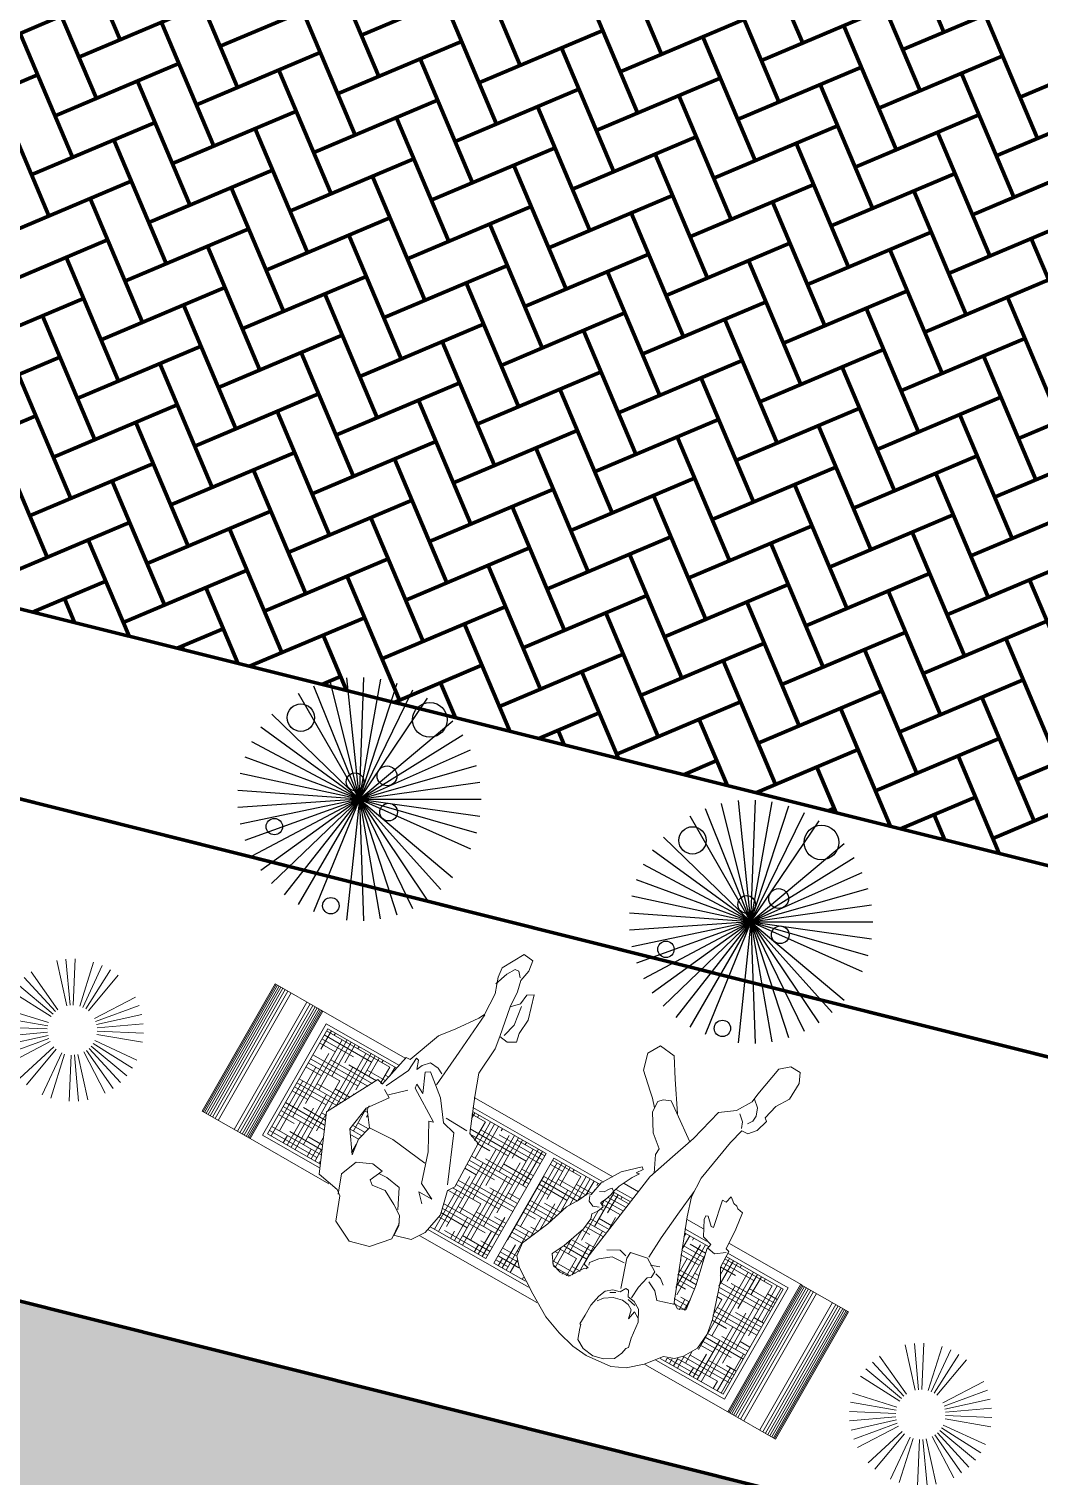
# Model space of a CAD drawing. Header units: millimetres. Extents: x 111 to 1506, y 14 to 566.
# Drawn here: x 228.73 to 232.88, y 145.41 to 151.35 of the extents above; entities that cross this region are included whole.
import ezdxf

# ---------------------------------------------------------------- set-up
doc = ezdxf.new("R2010")
doc.units = ezdxf.units.MM
doc.layers.add('FURN', color=253, linetype='Continuous')
for name, color, linetype, lineweight in [('G', 254, 'Continuous', 5), ('mobiliario', 45, 'Continuous', 13), ('PALMERAS114', 114, 'Continuous', 5), ('trazado', 253, 'Continuous', 5)]:
    doc.layers.add(name, color=color, linetype=linetype, lineweight=lineweight)
doc.styles.add('ATTR', font='romans.shx', dxfattribs={"width": 0.8, "height": 2.52})
pattern_1 = [(360, (2.309277, 33.903915), (0.05, 0.0125), [0.2, -0.1]), (90, (2.309277, 33.903915), (-0.0125, -0.05), [0.2, -0.1])]

# ---------------------------------------------------------------- blocks, each defined once
blk = doc.blocks.new('persona 1')
at = {"layer": 'mobiliario', "color": 32, "lineweight": 9}
for p, q in [((768301.7749, 8993267.2519), (768301.8256, 8993267.2761)), ((768301.8256, 8993267.2761), (768301.9237, 8993267.285)), ((768301.8293, 8993267.2442), (768301.8629, 8993267.2653)), ((768301.8629, 8993267.2653), (768301.902, 8993267.2743)), ((768301.902, 8993267.2743), (768301.9465, 8993267.2687)), ((768301.9237, 8993267.285), (768301.983, 8993267.28)), ((768301.9465, 8993267.2687), (768301.9793, 8993267.2503)), ((768301.983, 8993267.28), (768302.0501, 8993267.263)), ((768302.0501, 8993267.263), (768302.1202, 8993267.2363)), ((768301.6781, 8993267.1494), (768301.7249, 8993267.208)), ((768301.7249, 8993267.208), (768301.7749, 8993267.2519)), ((768301.8117, 8993267.1918), (768301.8158, 8993267.2141)), ((768301.8158, 8993267.2141), (768301.8293, 8993267.2442)), ((768301.9793, 8993267.2503), (768301.9931, 8993267.2114)), ((768301.9931, 8993267.2114), (768301.9962, 8993267.1968)), ((768302.1202, 8993267.2363), (768302.2033, 8993267.1879)), ((768301.8047, 8993267.1841), (768301.8117, 8993267.1918)), ((768301.8134, 8993267.1499), (768301.8047, 8993267.1841)), ((768301.9962, 8993267.1968), (768302.0011, 8993267.197)), ((768302.0001, 8993267.16), (768301.9994, 8993267.118)), ((768302.0011, 8993267.197), (768302.0001, 8993267.16)), ((768302.2033, 8993267.1879), (768302.2944, 8993267.1275)), ((768301.5856, 8993267.0619), (768301.6155, 8993267.1124)), ((768301.6155, 8993267.1124), (768301.6392, 8993267.1355)), ((768301.6392, 8993267.1355), (768301.6781, 8993267.1494)), ((768301.8202, 8993267.0866), (768301.8134, 8993267.1499)), ((768301.9994, 8993267.118), (768301.9912, 8993267.0758)), ((768302.2944, 8993267.1275), (768302.3227, 8993267.0966)), ((768301.5807, 8993267.0001), (768301.5856, 8993267.0619)), ((768301.8423, 8993267.0452), (768301.8202, 8993267.0866)), ((768301.8284, 8993267.0738), (768301.8498, 8993267.0601)), ((768301.8498, 8993267.0601), (768301.8567, 8993267.0937)), ((768301.8567, 8993267.0937), (768301.8643, 8993267.0607)), ((768301.8643, 8993267.0607), (768301.8835, 8993267.049)), ((768301.8835, 8993267.049), (768301.9085, 8993267.0459)), ((768301.9085, 8993267.0459), (768301.9436, 8993267.0535)), ((768301.9436, 8993267.0535), (768301.9719, 8993267.0734)), ((768301.9719, 8993267.0734), (768301.9877, 8993267.0927)), ((768301.9912, 8993267.0758), (768301.98, 8993267.0483)), ((768302.1221, 8993267.0663), (768302.0872, 8993267.0156)), ((768302.1564, 8993267.0702), (768302.1221, 8993267.0663)), ((768302.1913, 8993267.0593), (768302.1564, 8993267.0702)), ((768302.2148, 8993267.0257), (768302.1913, 8993267.0593)), ((768302.3227, 8993267.0966), (768302.3273, 8993267.045)), ((768301.5904, 8993266.9438), (768301.5807, 8993267.0001)), ((768301.87, 8993267.029), (768301.8423, 8993267.0452)), ((768301.8603, 8993267.04), (768301.8922, 8993267.0329)), ((768301.8971, 8993267.0249), (768301.87, 8993267.029)), ((768301.8851, 8993267.0222), (768301.882, 8993266.9753)), ((768301.908, 8993267.0035), (768301.8971, 8993267.0249)), ((768301.9199, 8993267.0024), (768301.908, 8993267.0035)), ((768301.9318, 8993267.0237), (768301.9199, 8993267.0024)), ((768301.9586, 8993267.0301), (768301.9318, 8993267.0237)), ((768301.9711, 8993266.905), (768301.9347, 8993267.0119)), ((768301.9438, 8993267.0333), (768301.9633, 8993267.0441)), ((768301.98, 8993267.0483), (768301.9586, 8993267.0301)), ((768302.0872, 8993267.0156), (768302.0753, 8993267.0053)), ((768302.0753, 8993267.0053), (768302.0952, 8993267.0012)), ((768302.0952, 8993267.0012), (768302.0943, 8993266.9617)), ((768302.1921, 8993266.978), (768302.2148, 8993267.0257)), ((768302.3273, 8993267.045), (768302.2823, 8993266.9397)), ((768301.6352, 8993266.8076), (768301.5904, 8993266.9438)), ((768301.7196, 8993266.9737), (768301.6906, 8993266.9602)), ((768301.6906, 8993266.9602), (768301.7043, 8993266.8646)), ((768301.7423, 8993266.9598), (768301.7196, 8993266.9737)), ((768301.7351, 8993266.9642), (768301.7785, 8993266.9785)), ((768301.8551, 8993266.6662), (768301.7423, 8993266.9598)), ((768301.7785, 8993266.9785), (768301.8004, 8993266.9843)), ((768301.8004, 8993266.9843), (768301.8237, 8993266.9582)), ((768301.8237, 8993266.9582), (768301.8589, 8993266.9399)), ((768301.882, 8993266.9753), (768301.8715, 8993266.9305)), ((768302.0194, 8993266.9267), (768302.0575, 8993266.9578)), ((768302.0575, 8993266.9578), (768302.081, 8993266.9858)), ((768302.081, 8993266.9858), (768302.0782, 8993266.9956)), ((768302.0943, 8993266.9617), (768302.0849, 8993266.8899)), ((768302.1612, 8993266.8905), (768302.1921, 8993266.978)), ((768301.8281, 8993266.9091), (768301.8077, 8993266.9255)), ((768301.8505, 8993266.9026), (768301.8281, 8993266.9091)), ((768301.8596, 8993266.9227), (768301.8581, 8993266.898)), ((768301.8581, 8993266.898), (768301.9061, 8993266.8679)), ((768301.8715, 8993266.9305), (768301.8596, 8993266.9227)), ((768301.9696, 8993266.8803), (768301.9711, 8993266.905)), ((768301.9703, 8993266.9247), (768302.0194, 8993266.9267)), ((768301.9786, 8993266.9004), (768302.0061, 8993266.8916)), ((768302.0061, 8993266.8916), (768302.0494, 8993266.9155)), ((768302.2823, 8993266.9397), (768302.2538, 8993266.8523)), ((768301.7043, 8993266.8646), (768301.7343, 8993266.7328)), ((768301.8833, 8993266.8842), (768301.8517, 8993266.8731)), ((768301.8998, 8993266.7789), (768301.9038, 8993266.8628)), ((768301.9061, 8993266.8679), (768301.9696, 8993266.8803)), ((768302.0849, 8993266.8899), (768302.0446, 8993266.6074)), ((768302.1556, 8993266.8459), (768302.1612, 8993266.8905)), ((768302.1612, 8993266.8289), (768302.1556, 8993266.8459)), ((768302.2538, 8993266.8523), (768302.2285, 8993266.8094)), ((768301.6592, 8993266.7643), (768301.6352, 8993266.8076)), ((768302.1383, 8993266.7861), (768302.1473, 8993266.8086)), ((768302.1535, 8993266.7768), (768302.1383, 8993266.7861)), ((768302.1473, 8993266.8086), (768302.1612, 8993266.8289)), ((768302.1722, 8993266.8022), (768302.1503, 8993266.794)), ((768302.1922, 8993266.7932), (768302.1722, 8993266.8022)), ((768302.2004, 8993266.7738), (768302.1922, 8993266.7932)), ((768302.2285, 8993266.8094), (768302.2103, 8993266.7717)), ((768301.6617, 8993266.7003), (768301.6592, 8993266.7643)), ((768301.8893, 8993266.675), (768301.8998, 8993266.7789)), ((768302.1337, 8993266.7194), (768302.1355, 8993266.7342)), ((768302.1355, 8993266.7342), (768302.1444, 8993266.7592)), ((768302.1444, 8993266.7592), (768302.1535, 8993266.7768)), ((768302.1518, 8993266.7192), (768302.1623, 8993266.7371)), ((768302.1623, 8993266.7371), (768302.1782, 8993266.744)), ((768302.1981, 8993266.7688), (768302.188, 8993266.7142)), ((768302.2103, 8993266.7717), (768302.1981, 8993266.7688)), ((768301.6742, 8993266.6959), (768301.6617, 8993266.7003)), ((768301.7023, 8993266.7328), (768301.6676, 8993266.7079)), ((768301.6799, 8993266.6172), (768301.6742, 8993266.6959)), ((768301.7333, 8993266.7272), (768301.7023, 8993266.7328)), ((768301.7343, 8993266.7328), (768301.7303, 8993266.7105)), ((768301.7303, 8993266.7105), (768301.7676, 8993266.6996)), ((768301.7676, 8993266.6996), (768301.797, 8993266.6442)), ((768302.0999, 8993266.6416), (768302.1249, 8993266.6919)), ((768302.1249, 8993266.6919), (768302.1337, 8993266.7194)), ((768302.1357, 8993266.716), (768302.1434, 8993266.7101)), ((768302.1434, 8993266.7101), (768302.1518, 8993266.7192)), ((768302.188, 8993266.7142), (768302.1441, 8993266.6434)), ((768301.7621, 8993266.6526), (768301.7523, 8993266.6522)), ((768301.7523, 8993266.6522), (768301.7737, 8993266.5496)), ((768301.7903, 8993266.6266), (768301.7621, 8993266.6526)), ((768301.7975, 8993266.6294), (768301.7903, 8993266.6266)), ((768301.797, 8993266.6442), (768301.7975, 8993266.6294)), ((768301.8777, 8993266.5957), (768301.8551, 8993266.6662)), ((768301.8786, 8993266.574), (768301.8893, 8993266.675)), ((768302.0837, 8993266.6163), (768302.0999, 8993266.6416)), ((768302.1441, 8993266.6434), (768302.0872, 8993266.5894)), ((768301.6874, 8993266.5535), (768301.6799, 8993266.6172)), ((768301.8808, 8993266.5194), (768301.8777, 8993266.5957)), ((768302.0446, 8993266.6074), (768302.0095, 8993266.5024)), ((768302.0676, 8993266.527), (768302.0379, 8993266.5872)), ((768302.0795, 8993266.5964), (768302.0958, 8993266.6193)), ((768302.0872, 8993266.5894), (768302.0795, 8993266.5964)), ((768302.0958, 8993266.6193), (768302.0837, 8993266.6163)), ((768301.7097, 8993266.5495), (768301.6874, 8993266.5535)), ((768301.7174, 8993266.5424), (768301.7097, 8993266.5495)), ((768301.7322, 8993266.5405), (768301.7174, 8993266.5424)), ((768301.745, 8993266.5287), (768301.7322, 8993266.5405)), ((768301.7526, 8993266.5241), (768301.745, 8993266.5287)), ((768301.7589, 8993266.549), (768301.7526, 8993266.5241)), ((768301.7737, 8993266.5496), (768301.7589, 8993266.549)), ((768302.0661, 8993266.5023), (768302.0676, 8993266.527)), ((768301.853, 8993266.3532), (768301.8808, 8993266.5194)), ((768302.0095, 8993266.5024), (768301.9764, 8993266.4075)), ((768302.1145, 8993266.4623), (768302.0661, 8993266.5023)), ((768301.9823, 8993266.4245), (768302.0744, 8993266.3572)), ((768302.1541, 8993266.3974), (768302.1145, 8993266.4623)), ((768301.9764, 8993266.4075), (768301.9446, 8993266.2805)), ((768302.1557, 8993266.3556), (768302.1541, 8993266.3974)), ((768302.178, 8993266.354), (768302.1547, 8993266.3808)), ((768301.8381, 8993266.2959), (768301.853, 8993266.3532)), ((768302.0717, 8993266.3593), (768302.1406, 8993266.2535)), ((768302.0744, 8993266.3572), (768302.115, 8993266.3293)), ((768302.115, 8993266.3293), (768302.1416, 8993266.3402)), ((768302.1416, 8993266.3402), (768302.1557, 8993266.3556)), ((768302.1985, 8993266.336), (768302.178, 8993266.354)), ((768302.1985, 8993266.336), (768302.2579, 8993266.2819)), ((768301.7771, 8993266.222), (768301.79, 8993266.2669)), ((768301.79, 8993266.2669), (768301.8135, 8993266.2949)), ((768301.8135, 8993266.2949), (768301.8381, 8993266.2959)), ((768301.8204, 8993266.2459), (768301.832, 8993266.2637)), ((768301.8516, 8993266.2669), (768301.8433, 8993266.2888)), ((768301.8746, 8993266.2457), (768301.8516, 8993266.2669)), ((768301.9446, 8993266.2805), (768301.892, 8993266.2414)), ((768302.2579, 8993266.2819), (768302.2749, 8993266.2204)), ((768301.7748, 8993266.1579), (768301.7873, 8993266.2126)), ((768301.7873, 8993266.2126), (768301.7771, 8993266.222)), ((768301.8189, 8993266.2237), (768301.8204, 8993266.2459)), ((768301.8299, 8993266.1946), (768301.8189, 8993266.2237)), ((768301.892, 8993266.2414), (768301.8573, 8993266.1858)), ((768302.1869, 8993266.1812), (768302.1406, 8993266.2535)), ((768302.2749, 8993266.2204), (768302.2475, 8993266.1742)), ((768301.7447, 8993266.1098), (768301.7748, 8993266.1579)), ((768301.8554, 8993266.1734), (768301.8299, 8993266.1946)), ((768301.8573, 8993266.1858), (768301.8538, 8993266.1512)), ((768302.2475, 8993266.1742), (768302.1869, 8993266.1812)), ((768301.7425, 8993266.0432), (768301.7447, 8993266.1098)), ((768301.8538, 8993266.1512), (768301.8325, 8993266.0347)), ((768301.7587, 8993266.0069), (768301.7425, 8993266.0432)), ((768301.7981, 8993266.006), (768301.7587, 8993266.0069)), ((768301.8325, 8993266.0347), (768301.7981, 8993266.006))]:
    blk.add_line(p, q, dxfattribs=at)
blk = doc.blocks.new('persona 2')
at = {"layer": 'mobiliario', "color": 32, "lineweight": 9}
for p, q in [((768302.5011, 8993267.2614), (768302.5569, 8993267.3259)), ((768302.5569, 8993267.3259), (768302.6311, 8993267.3463)), ((768302.6311, 8993267.3463), (768302.7096, 8993267.3066)), ((768302.5056, 8993267.1996), (768302.5011, 8993267.2614)), ((768302.7096, 8993267.3066), (768302.7416, 8993267.2198)), ((768302.407, 8993267.182), (768302.4385, 8993267.2281)), ((768302.4385, 8993267.2281), (768302.5022, 8993267.2463)), ((768302.502, 8993267.207), (768302.4992, 8993267.2455)), ((768302.5181, 8993267.1734), (768302.502, 8993267.207)), ((768302.7416, 8993267.2198), (768302.7623, 8993267.2046)), ((768302.7508, 8993267.2174), (768302.7771, 8993267.1467)), ((768302.3905, 8993267.0977), (768302.407, 8993267.182)), ((768302.5562, 8993267.1489), (768302.5181, 8993267.1734)), ((768302.5342, 8993267.1595), (768302.5698, 8993267.0864)), ((768302.7623, 8993267.2046), (768302.8467, 8993267.188)), ((768302.8467, 8993267.188), (768302.9361, 8993266.9783)), ((768302.6081, 8993267.1209), (768302.5562, 8993267.1489)), ((768302.659, 8993267.1276), (768302.6081, 8993267.1209)), ((768302.653, 8993267.0652), (768302.6752, 8993267.1137)), ((768302.6752, 8993267.1137), (768302.659, 8993267.1276)), ((768302.7771, 8993267.1467), (768302.7514, 8993267.0844)), ((768302.4121, 8993267.0086), (768302.3905, 8993267.0977)), ((768302.5002, 8993267.0648), (768302.4459, 8993267.0639)), ((768302.4459, 8993267.0639), (768302.507, 8993267.0336)), ((768302.4692, 8993267.0973), (768302.5002, 8993267.0648)), ((768302.5698, 8993267.0864), (768302.6264, 8993267.0769)), ((768302.6264, 8993267.0769), (768302.6565, 8993267.0791)), ((768302.6958, 8993267.0592), (768302.653, 8993267.0652)), ((768302.7514, 8993267.0844), (768302.6958, 8993267.0592)), ((768302.7858, 8993267.0068), (768302.7768, 8993267.0681)), ((768302.7768, 8993267.0681), (768302.8308, 8993266.9904)), ((768302.3958, 8993266.9832), (768302.4121, 8993267.0086)), ((768302.507, 8993267.0336), (768302.5424, 8993266.9212)), ((768302.7716, 8993266.9514), (768302.7858, 8993267.0068)), ((768302.3996, 8993266.8051), (768302.3958, 8993266.9832)), ((768302.4957, 8993266.8151), (768302.4224, 8993266.9912)), ((768302.5333, 8993266.9629), (768302.6767, 8993266.946)), ((768302.6767, 8993266.946), (768302.7716, 8993266.9514)), ((768302.7716, 8993266.9514), (768302.8119, 8993266.8968)), ((768302.8308, 8993266.9904), (768302.8165, 8993266.8956)), ((768302.9361, 8993266.9783), (768302.8322, 8993266.7834)), ((768302.5424, 8993266.9212), (768302.5964, 8993266.8238)), ((768302.8165, 8993266.8956), (768302.763, 8993266.8207)), ((768302.4446, 8993266.7887), (768302.3996, 8993266.8051)), ((768302.4961, 8993266.6624), (768302.4446, 8993266.7887)), ((768302.5465, 8993266.8021), (768302.4957, 8993266.8151)), ((768302.6017, 8993266.729), (768302.5465, 8993266.8021)), ((768302.5964, 8993266.8238), (768302.5801, 8993266.8181)), ((768302.5801, 8993266.8181), (768302.699, 8993266.7436)), ((768302.771, 8993266.8138), (768302.7187, 8993266.7631)), ((768302.752, 8993266.7005), (768302.7941, 8993266.7882)), ((768302.763, 8993266.8207), (768302.793, 8993266.8032)), ((768302.8091, 8993266.7893), (768302.7819, 8993266.6634)), ((768302.8322, 8993266.7834), (768302.8091, 8993266.7893)), ((768302.4585, 8993266.7852), (768302.5464, 8993266.7825)), ((768302.7001, 8993266.7285), (768302.6654, 8993266.7472)), ((768302.6654, 8993266.7472), (768302.6964, 8993266.6754)), ((768302.699, 8993266.7436), (768302.7001, 8993266.7285)), ((768302.679, 8993266.665), (768302.6017, 8993266.729)), ((768302.6374, 8993266.6953), (768302.6252, 8993266.5508)), ((768302.7171, 8993266.6602), (768302.7276, 8993266.6821)), ((768302.7276, 8993266.6821), (768302.7391, 8993266.6497)), ((768302.7483, 8993266.6474), (768302.752, 8993266.7005)), ((768302.5247, 8993266.5814), (768302.4961, 8993266.6624)), ((768302.6407, 8993266.6502), (768302.6627, 8993266.6397)), ((768302.6627, 8993266.6397), (768302.6962, 8993266.636)), ((768302.6964, 8993266.6754), (768302.679, 8993266.665)), ((768302.6962, 8993266.636), (768302.7171, 8993266.6602)), ((768302.7669, 8993266.6623), (768302.72, 8993266.5365)), ((768302.7391, 8993266.6497), (768302.7483, 8993266.6474)), ((768302.7819, 8993266.6634), (768302.7669, 8993266.6623)), ((768302.5173, 8993266.475), (768302.5247, 8993266.5814)), ((768302.6252, 8993266.5508), (768302.6119, 8993266.3869)), ((768302.72, 8993266.5365), (768302.677, 8993266.4835)), ((768302.5252, 8993266.4287), (768302.5173, 8993266.475)), ((768302.677, 8993266.4835), (768302.6235, 8993266.4086)), ((768302.4619, 8993266.4167), (768302.4917, 8993266.4324)), ((768302.4917, 8993266.4324), (768302.5252, 8993266.4287)), ((768302.5252, 8993266.4287), (768302.5455, 8993266.3153)), ((768302.4695, 8993266.3839), (768302.4619, 8993266.4167)), ((768302.4646, 8993266.3261), (768302.4695, 8993266.3839)), ((768302.5124, 8993266.4172), (768302.4995, 8993266.3664)), ((768302.4995, 8993266.3664), (768302.5107, 8993266.2947)), ((768302.6235, 8993266.4086), (768302.6129, 8993266.3867)), ((768302.6129, 8993266.3867), (768302.616, 8993266.3023)), ((768302.4919, 8993266.2355), (768302.4646, 8993266.3261)), ((768302.5455, 8993266.3153), (768302.5188, 8993266.2877)), ((768302.5499, 8993266.2552), (768302.5455, 8993266.3153)), ((768302.5188, 8993266.2877), (768302.514, 8993266.2496)), ((768302.6145, 8993266.219), (768302.6321, 8993266.2687)), ((768302.616, 8993266.3023), (768302.6275, 8993266.2698)), ((768302.6275, 8993266.2698), (768302.6368, 8993266.244)), ((768302.514, 8993266.2496), (768302.4919, 8993266.2355)), ((768302.559, 8993266.2135), (768302.5499, 8993266.2552)), ((768302.5516, 8993266.1698), (768302.559, 8993266.2135)), ((768302.6411, 8993266.2073), (768302.5956, 8993266.1254)), ((768302.597, 8993266.189), (768302.6145, 8993266.219)), ((768302.6368, 8993266.244), (768302.6411, 8993266.2073)), ((768302.5574, 8993266.1303), (768302.5516, 8993266.1698)), ((768302.567, 8993266.2065), (768302.582, 8993266.188)), ((768302.582, 8993266.188), (768302.597, 8993266.189)), ((768302.5956, 8993266.1254), (768302.5574, 8993266.1303))]:
    blk.add_line(p, q, dxfattribs=at)
blk = doc.blocks.new('bloque1')
at = {"layer": 'mobiliario'}
h = blk.add_hatch(dxfattribs=at)
h.set_pattern_fill('HOUND', color=250, scale=0.2, style=0)
h.set_pattern_definition(pattern_1)
h.paths.add_polyline_path([(256.2525, 18.257), (256.2562, 18.3034), (256.2787, 18.3412), (256.2964, 18.3586), (256.3256, 18.369), (256.3306, 18.3753), (256.1335, 18.3753), (256.1335, 18.0453), (256.3128, 18.0453), (256.3114, 18.0802), (256.2935, 18.1127), (256.2598, 18.2148)])
h = blk.add_hatch(dxfattribs=at)
h.set_pattern_fill('HOUND', color=250, scale=0.2, style=0)
h.set_pattern_definition(pattern_1)
h.paths.add_polyline_path([(256.3738, 18.2268), (256.3567, 18.2372), (256.335, 18.2271), (256.3453, 18.1554), (256.3677, 18.0566), (256.3657, 18.0453), (256.4435, 18.0453)])
h.paths.add_polyline_path([(256.7111, 18.2405), (256.7281, 18.2763), (256.7105, 18.3014), (256.6843, 18.3096), (256.6586, 18.3067), (256.6324, 18.2687), (256.6235, 18.2609), (256.6384, 18.2578), (256.6378, 18.2282), (256.6307, 18.1744), (256.6123, 18.0453), (256.6669, 18.0453), (256.6673, 18.0465), (256.6687, 18.0576), (256.6753, 18.0764), (256.6821, 18.0896), (256.6708, 18.0965), (256.6775, 18.1134), (256.6879, 18.1286), (256.6837, 18.1414), (256.6879, 18.1748)])
h.paths.add_polyline_path([(256.853, 18.3753), (256.7535, 18.3753), (256.7878, 18.3526), (256.8091, 18.3294), (256.8125, 18.2907), (256.7788, 18.2118), (256.7574, 18.1462), (256.7384, 18.114), (256.7248, 18.0858), (256.7156, 18.0836), (256.7085, 18.0453), (256.853, 18.0453)])
h = blk.add_hatch(dxfattribs=at)
h.set_pattern_fill('HOUND', color=250, scale=0.2, style=0)
h.set_pattern_definition(pattern_1)
h.paths.add_polyline_path([(257.0489, 18.2496), (257.0611, 18.2686), (257.0449, 18.3354), (257.0527, 18.3753), (256.878, 18.3753), (256.878, 18.0453), (257.1093, 18.0453), (257.0855, 18.1037), (257.0517, 18.116)])
h.paths.add_polyline_path([(257.5635, 18.3753), (257.399, 18.3753), (257.4541, 18.2459), (257.3762, 18.0997), (257.3589, 18.1041), (257.3462, 18.0453), (257.5635, 18.0453)])
h = blk.add_hatch(dxfattribs=at)
h.set_pattern_fill('HOUND', color=250, scale=0.2, style=0)
h.set_pattern_definition(pattern_1)
h.paths.add_polyline_path([(257.3752, 18.2549), (257.3346, 18.3132), (257.3414, 18.2672), (257.3308, 18.2257), (257.361, 18.1848), (257.361, 18.179), (257.3644, 18.1839)])
at = {"layer": 'mobiliario', "color": 250}
for p, q in [((255.9485, 18.0103), (255.9485, 18.4103)), ((256.0985, 18.4103), (255.9485, 18.4103)), ((255.9518, 18.4103), (255.9518, 18.0103)), ((255.9556, 18.4103), (255.9556, 18.0103)), ((255.9607, 18.4103), (255.9607, 18.0103)), ((255.9665, 18.4103), (255.9665, 18.0103)), ((255.973, 18.4103), (255.973, 18.0103)), ((255.9804, 18.4103), (255.9804, 18.0103)), ((255.9884, 18.4103), (255.9884, 18.0103)), ((255.9985, 18.0103), (255.9985, 18.4103)), ((256.0485, 18.0103), (256.0485, 18.4103)), ((256.0585, 18.4103), (256.0585, 18.0103)), ((256.0666, 18.4103), (256.0666, 18.0103)), ((256.074, 18.4103), (256.074, 18.0103)), ((256.0805, 18.4103), (256.0805, 18.0103)), ((256.0863, 18.4103), (256.0863, 18.0103)), ((256.0913, 18.4103), (256.0913, 18.0103)), ((256.0952, 18.4103), (256.0952, 18.0103)), ((256.0985, 18.0103), (256.0985, 18.4103)), ((256.3586, 18.4103), (256.0985, 18.4103)), ((256.0985, 18.4103), (256.0985, 18.0103)), ((256.3386, 18.3853), (256.1235, 18.3853)), ((256.1235, 18.3853), (256.1235, 18.0353)), ((257.0653, 18.4103), (256.6981, 18.4103)), ((257.0547, 18.3853), (256.7385, 18.3853)), ((257.5985, 18.4103), (257.3507, 18.4103)), ((257.5735, 18.3853), (257.3947, 18.3853)), ((257.5735, 18.0353), (257.5735, 18.3853)), ((257.5985, 18.0103), (257.5985, 18.4103)), ((257.5985, 18.4103), (257.7485, 18.4103)), ((257.5985, 18.0103), (257.5985, 18.4103)), ((257.6018, 18.4103), (257.6018, 18.0103)), ((257.6056, 18.4103), (257.6056, 18.0103)), ((257.6107, 18.4103), (257.6107, 18.0103)), ((257.6165, 18.4103), (257.6165, 18.0103)), ((257.623, 18.4103), (257.623, 18.0103)), ((257.6304, 18.4103), (257.6304, 18.0103)), ((257.6384, 18.4103), (257.6384, 18.0103)), ((257.6485, 18.0103), (257.6485, 18.4103)), ((257.6985, 18.0103), (257.6985, 18.4103)), ((257.7085, 18.4103), (257.7085, 18.0103)), ((257.7166, 18.4103), (257.7166, 18.0103)), ((257.724, 18.4103), (257.724, 18.0103)), ((257.7305, 18.4103), (257.7305, 18.0103)), ((257.7363, 18.4103), (257.7363, 18.0103)), ((257.7413, 18.4103), (257.7413, 18.0103)), ((257.7452, 18.4103), (257.7452, 18.0103)), ((257.7485, 18.0103), (257.7485, 18.4103)), ((256.3306, 18.3753), (256.1335, 18.3753)), ((256.1335, 18.3753), (256.1335, 18.0453)), ((256.853, 18.3753), (256.7535, 18.3753)), ((256.853, 18.0453), (256.853, 18.3753)), ((257.0527, 18.3753), (256.878, 18.3753)), ((256.878, 18.0453), (256.878, 18.3753)), ((257.5635, 18.3753), (257.399, 18.3753)), ((257.5635, 18.0453), (257.5635, 18.3753)), ((256.1235, 18.0353), (256.3132, 18.0353)), ((256.1335, 18.0453), (256.3128, 18.0453)), ((256.3657, 18.0453), (256.4435, 18.0453)), ((256.3802, 18.0353), (256.4474, 18.0353)), ((256.6109, 18.0353), (256.6637, 18.0353)), ((256.6123, 18.0453), (256.6669, 18.0453)), ((256.7035, 18.0353), (257.1134, 18.0353)), ((256.7085, 18.0453), (256.853, 18.0453)), ((256.878, 18.0453), (257.1093, 18.0453)), ((257.344, 18.0353), (257.5735, 18.0353)), ((257.3462, 18.0453), (257.5635, 18.0453)), ((256.0985, 18.0103), (255.9485, 18.0103)), ((256.0952, 18.0103), (256.324, 18.0103)), ((256.404, 18.0103), (256.457, 18.0103)), ((256.6073, 18.0103), (256.653, 18.0103)), ((256.688, 18.0103), (257.1236, 18.0103)), ((257.3386, 18.0103), (257.5985, 18.0103)), ((257.5985, 18.0103), (257.7485, 18.0103))]:
    blk.add_line(p, q, dxfattribs=at)
at = {"layer": 'trazado'}
blk.add_line((257.361, 18.1848), (257.361, 18.1717), dxfattribs=at)
at = {"layer": 'mobiliario', "xscale": 0.75, "yscale": 0.75, "zscale": 0.75}
for name, p in [('persona 2', (-575969.748, -6744931.9903)), ('persona 1', (-575969.933, -6744931.9954))]:
    blk.add_blockref(name, p, dxfattribs=at)
blk = doc.blocks.new('A$C772F565F')
at = {"layer": 'mobiliario', "lineweight": 13, "xscale": 1.506646428533565, "yscale": 1.506646428533565, "zscale": 1.506646428533565}
blk.add_blockref('bloque1', (-385.6239, -26.38), dxfattribs=at)
blk = doc.blocks.new('EVG7')
for p, q in [((-11.6, 17), (-31.2, 50.9)), ((-9.2, 18.3), (-24.1, 54.3)), ((-6.6, 19.1), (-16.7, 56.9)), ((-3.9, 19.7), (-9, 58.4)), ((1.6, 19.7), (6.7, 58.4)), ((4.2, 19.1), (14.4, 56.9)), ((6.9, 18.3), (21.8, 54.3)), ((9.3, 17), (28.8, 50.9)), ((-16, 13.7), (-43.6, 41.3)), ((-13.8, 15.4), (-37.7, 46.5)), ((-17.8, 11.7), (-48.8, 35.4)), ((15.5, 11.7), (46.4, 35.4)), ((17, 9.4), (50.8, 28.9)), ((-21.6, 4.4), (-59.1, 14.4)), ((-20.6, 7), (-56.6, 21.9)), ((18.2, 7), (54.3, 21.9)), ((19.8, 1.7), (58.3, 6.7)), ((-22.2, -1.1), (-61.2, -1.1)), ((-22.2, -3.8), (-60.7, -8.9)), ((-20.6, -9.1), (-56.6, -24)), ((-19.4, -11.6), (-53.1, -31.1)), ((19.3, -6.6), (56.8, -16.6)), ((19.8, -1.1), (58.8, -1.1)), ((19.8, -3.8), (58.3, -8.9)), ((-17.8, -13.9), (-48.8, -37.6)), ((-13.8, -17.6), (-37.7, -48.7)), ((-11.6, -19.2), (-31.2, -53)), ((-9.2, -20.5), (-24.1, -56.5)), ((-6.6, -21.3), (-16.7, -59)), ((-3.9, -21.8), (-9, -60.6)), ((-1.2, -22.1), (-1.2, -61.1)), ((4.2, -21.3), (14.4, -59)), ((6.9, -20.5), (21.8, -56.5)), ((9.3, -19.2), (28.8, -53)), ((11.5, -17.6), (35.3, -48.7)), ((13.6, -15.9), (41.2, -43.5)), ((15.5, -13.9), (46.4, -37.6))]:
    blk.add_line(p, q)
at = {"style": 'ATTR', "width": 0.8, "flags": 9}
blk.add_attdef('ESTCODE', (0, 0), '', height=0.7, dxfattribs=at)

msp = doc.modelspace()

# ---------------------------------------------------------------- hatches: boundary and pattern name
at = {"layer": 'G', "lineweight": 100, "ltscale": 1000}
h = msp.add_hatch(dxfattribs=at)
h.set_pattern_fill('AR-HBONE', color=256, scale=0.046, angle=-22.085228, style=0)
h.set_pattern_definition([(22.914772, (797.12783, 1599.99595), (0.097837146, 0.241122153), [0.552, -0.184]), (112.914772, (797.29731, 1600.0676), (0.097837146, 0.241122153), [0.552, -0.184])])
edge = h.paths.add_edge_path()
edge.add_line((235.50294, 146.48372), (237.44709, 145.9959))
edge.add_line((237.44709, 145.9959), (222.91738, 100.98918))
edge.add_line((222.91738, 100.98918), (220.93875, 101.37021))
edge.add_line((220.93875, 101.37021), (235.50409, 146.48343))
at = {"layer": 'mobiliario', "lineweight": 100, "ltscale": 1000, "true_color": 0x261a0d}
h = msp.add_hatch(color=28, dxfattribs=at)
h.dxf.hatch_style = 1
h.set_gradient(color1=(0, 0, 255), tint=1)
h.paths.add_polyline_path([(223.72093, 138.94545), (223.03432, 135.63761), (219.89746, 142.49763), (222.31826, 147.72999), (232.94342, 145.06395), (232.70998, 144.3417), (223.03432, 135.63761), (223.72093, 138.94545), (229.25815, 143.92665), (223.43795, 145.38704), (222.09888, 142.49273)])

# ---------------------------------------------------------------- linework, layer by layer
at = {"lineweight": 211, "ltscale": 1000}
for p, q in [((221.48332, 150.77474), (235.73827, 147.21266)), ((221.19856, 150.07294), (235.50409, 146.48343))]:
    msp.add_line(p, q, dxfattribs=at)
at = {"lineweight": 100, "ltscale": 1000}
msp.add_line((221.48332, 150.77474), (235.73827, 147.21266), dxfattribs=at)
for points in [[(226.21899, 117.72471), (210.26501, 126.44088), (221.19856, 150.07294), (235.50409, 146.48343), (226.21899, 117.72471)], [(222.34771, 132.32977), (217.69605, 142.50253), (221.19856, 150.07294), (235.50409, 146.48343), (234.44757, 143.21464), (222.34771, 132.32977)], [(223.72093, 138.94545), (223.03432, 135.63761), (219.89746, 142.49763), (222.31826, 147.72999), (232.94342, 145.06395), (232.70998, 144.3417), (223.03432, 135.63761), (223.72093, 138.94545), (229.25815, 143.92665), (223.43795, 145.38704), (222.09888, 142.49273), (223.72093, 138.94545)]]:
    msp.add_lwpolyline(points, dxfattribs=at)
msp.add_lwpolyline([(223.03432, 135.63761), (219.89746, 142.49763), (222.31826, 147.72999), (232.94342, 145.06395), (232.70998, 144.3417)], close=True, dxfattribs=at)
at = {"layer": 'FURN', "color": 54, "ltscale": 0.1}
for p, q in [((230.09179, 148.19111), (229.97155, 148.67644)), ((230.09179, 148.19111), (230.04027, 148.68845)), ((230.09179, 148.19111), (230.10998, 148.69078)), ((230.09179, 148.19111), (230.17935, 148.68339)), ((230.09179, 148.19111), (229.84244, 148.6245)), ((230.09179, 148.19111), (229.90518, 148.65498)), ((230.09179, 148.19111), (230.24701, 148.66641)), ((230.09179, 148.19111), (230.31165, 148.64018)), ((230.09179, 148.19111), (230.372, 148.60522)), ((230.09179, 148.19111), (229.73264, 148.53898)), ((230.09179, 148.19111), (230.47529, 148.51194)), ((230.09179, 148.19111), (229.68772, 148.48561)), ((230.09179, 148.19111), (230.51621, 148.45544)), ((230.09179, 148.19111), (230.54887, 148.3938)), ((230.09179, 148.19111), (229.6222, 148.36282)), ((230.09179, 148.19111), (230.57263, 148.32822)), ((230.09179, 148.19111), (229.60287, 148.2958)), ((230.09179, 148.19111), (230.58703, 148.25996)), ((230.09179, 148.19111), (229.59306, 148.22673)), ((230.09179, 148.19111), (229.59296, 148.15698)), ((230.09179, 148.19111), (229.62169, 148.0208)), ((230.09179, 148.19111), (229.68685, 147.89782)), ((230.09179, 148.19111), (229.73161, 147.84432)), ((230.09179, 148.19111), (229.84115, 147.75847)), ((230.09179, 148.19111), (229.9038, 147.7278)), ((230.09179, 148.19111), (230.03879, 147.69393)), ((230.09179, 148.19111), (230.59179, 148.19037)), ((230.09179, 148.19111), (230.58682, 148.12079)), ((230.09179, 148.19111), (230.57222, 148.05258)), ((230.09179, 148.19111), (230.54826, 147.98707)), ((230.09179, 148.19111), (230.47434, 147.86915)), ((230.09179, 148.19111), (230.37077, 147.77618)), ((230.09179, 148.19111), (230.31031, 147.74139)), ((230.09179, 148.19111), (230.17788, 147.69858)), ((231.6998, 147.68734), (231.51319, 148.15121)), ((231.6998, 147.68734), (231.57956, 148.17267)), ((231.6998, 147.68734), (231.64828, 148.18468)), ((231.6998, 147.68734), (231.718, 148.18701)), ((231.6998, 147.68734), (231.78736, 148.17961)), ((231.6998, 147.68734), (231.85502, 148.16264)), ((231.6998, 147.68734), (231.91966, 148.13641)), ((231.6998, 147.68734), (231.45045, 148.12072)), ((231.6998, 147.68734), (231.98002, 148.10144)), ((231.6998, 147.68734), (231.34065, 148.0352)), ((231.6998, 147.68734), (231.29573, 147.98183)), ((231.6998, 147.68734), (232.0833, 148.00816)), ((231.6998, 147.68734), (232.12422, 147.95167)), ((231.6998, 147.68734), (231.23021, 147.85905)), ((231.6998, 147.68734), (232.15688, 147.89003)), ((231.6998, 147.68734), (231.21088, 147.79202)), ((231.6998, 147.68734), (232.18064, 147.82444)), ((231.6998, 147.68734), (231.20107, 147.72296)), ((231.6998, 147.68734), (232.19504, 147.75619)), ((231.6998, 147.68734), (231.20097, 147.6532)), ((231.6998, 147.68734), (231.2297, 147.51703)), ((231.6998, 147.68734), (231.29486, 147.39405)), ((231.6998, 147.68734), (231.33962, 147.34055)), ((231.6998, 147.68734), (231.44916, 147.2547)), ((231.6998, 147.68734), (231.51181, 147.22403)), ((231.6998, 147.68734), (231.6468, 147.19016)), ((231.6998, 147.68734), (232.1998, 147.6866)), ((231.6998, 147.68734), (232.19483, 147.61702)), ((231.6998, 147.68734), (232.18023, 147.54881)), ((231.6998, 147.68734), (232.15627, 147.48329)), ((231.6998, 147.68734), (232.08235, 147.36538)), ((231.6998, 147.68734), (231.97878, 147.27241)), ((231.6998, 147.68734), (231.91832, 147.23762)), ((231.6998, 147.68734), (231.78589, 147.19481))]:
    msp.add_line(p, q, dxfattribs=at)
at = {"layer": 'FURN', "ltscale": 0.1}
for p, q in [((230.09179, 148.19111), (229.65067, 148.42651)), ((230.09179, 148.19111), (229.60256, 148.08789)), ((230.09179, 148.19111), (229.64997, 147.95703)), ((230.09179, 148.19111), (229.78337, 147.79757)), ((230.09179, 148.19111), (230.1085, 147.69139)), ((230.09179, 148.19111), (230.4258, 147.81904)), ((230.09179, 148.19111), (230.24559, 147.71536)), ((231.6998, 147.68734), (231.25868, 147.92273)), ((231.6998, 147.68734), (231.21058, 147.58411)), ((231.6998, 147.68734), (231.25798, 147.45326)), ((231.6998, 147.68734), (231.39139, 147.29379)), ((231.6998, 147.68734), (231.71651, 147.18762)), ((231.6998, 147.68734), (232.03382, 147.31527)), ((231.6998, 147.68734), (231.8536, 147.21158))]:
    msp.add_line(p, q, dxfattribs=at)
at = {"layer": 'FURN', "color": 54, "ltscale": 0.1}
for centre, radius in [((229.85154, 148.52527), 0.05617), ((230.38146, 148.51658), 0.07141), ((230.20544, 148.28619), 0.04084), ((230.0742, 148.26212), 0.03628), ((230.21196, 148.1374), 0.03628), ((229.74275, 148.07786), 0.0337), ((231.45955, 148.0215), 0.05617), ((231.98947, 148.01281), 0.07141), ((231.68221, 147.75835), 0.03628), ((231.81345, 147.78241), 0.04084), ((231.81997, 147.63362), 0.03628), ((231.35076, 147.57409), 0.0337)]:
    msp.add_circle(centre, radius, dxfattribs=at)
at = {"layer": 'FURN', "ltscale": 0.1}
for centre in [(229.9747, 147.75314), (231.58271, 147.24937)]:
    msp.add_circle(centre, 0.0337, dxfattribs=at)
at = {"layer": 'G', "linetype": 'Continuous', "lineweight": 100, "ltscale": 1000}
for p, q in [((229.10973, 151.30852), (228.8948, 151.81696)), ((232.49238, 151.34009), (232.27745, 151.84852)), ((231.33222, 151.24919), (231.11729, 151.75763)), ((231.9123, 151.29464), (231.69737, 151.80308)), ((230.75214, 151.20374), (230.53721, 151.71218)), ((230.17206, 151.15829), (229.95713, 151.66673)), ((229.59197, 151.11285), (229.37705, 151.62128)), ((232.39454, 151.09896), (232.17962, 151.6074)), ((229.01189, 151.0674), (228.79697, 151.57584)), ((230.10041, 151.32777), (230.60885, 151.5427)), ((231.81446, 151.05352), (231.59954, 151.56195)), ((229.52033, 151.28233), (230.02877, 151.49725)), ((230.6543, 150.96262), (230.43937, 151.47106)), ((231.23438, 151.00807), (231.01945, 151.51651)), ((232.3229, 151.26844), (232.83134, 151.48337)), ((228.36017, 151.19143), (228.86861, 151.40636)), ((228.94025, 151.23688), (229.44869, 151.45181)), ((230.07422, 150.91717), (229.85929, 151.42561)), ((231.74282, 151.22299), (232.25126, 151.43792)), ((232.87679, 150.90329), (232.66186, 151.41173)), ((229.49414, 150.87172), (229.27921, 151.38016)), ((230.58266, 151.1321), (231.0911, 151.34703)), ((231.16274, 151.17755), (231.67118, 151.39247)), ((232.29671, 150.85784), (232.08178, 151.36628)), ((228.91406, 150.82628), (228.69913, 151.33471)), ((230.00258, 151.08665), (230.51102, 151.30158)), ((231.71663, 150.81239), (231.5017, 151.32083)), ((232.80515, 151.07277), (233.31359, 151.2877)), ((229.4225, 151.0412), (229.93093, 151.25613)), ((230.55646, 150.7215), (230.34154, 151.22994)), ((231.13654, 150.76694), (230.92162, 151.27538)), ((232.22507, 151.02732), (232.7335, 151.24225)), ((228.26233, 150.95031), (228.77077, 151.16524)), ((228.84241, 150.99576), (229.35085, 151.21068)), ((229.97638, 150.67605), (229.76145, 151.18449)), ((231.64498, 150.98187), (232.15342, 151.1968)), ((232.77895, 150.66217), (232.56402, 151.17061)), ((229.3963, 150.6306), (229.18137, 151.13904)), ((230.48482, 150.89098), (230.99326, 151.1059)), ((231.0649, 150.93642), (231.57334, 151.15135)), ((232.19887, 150.61672), (231.98394, 151.12516)), ((228.81622, 150.58515), (228.60129, 151.09359)), ((229.90474, 150.84553), (230.41318, 151.06046)), ((231.61879, 150.57127), (231.40386, 151.07971)), ((232.70731, 150.83165), (233.21575, 151.04657)), ((229.32466, 150.80008), (229.8331, 151.01501)), ((230.45863, 150.48037), (230.2437, 150.98881)), ((231.03871, 150.52582), (230.82378, 151.03426)), ((232.12723, 150.7862), (232.63567, 151.00113)), ((228.74458, 150.75463), (229.25302, 150.96956)), ((229.87854, 150.43493), (229.66362, 150.94337)), ((231.54715, 150.74075), (232.05559, 150.95568)), ((232.68111, 150.42104), (232.46619, 150.92948)), ((229.29846, 150.38948), (229.08354, 150.89792)), ((230.96707, 150.6953), (231.4755, 150.91023)), ((232.10103, 150.3756), (231.88611, 150.88404)), ((229.8069, 150.60441), (230.31534, 150.81933)), ((230.38698, 150.64985), (230.89542, 150.86478)), ((231.52095, 150.33015), (231.30602, 150.83859)), ((229.22682, 150.55896), (229.73526, 150.77389)), ((230.36079, 150.23925), (230.14586, 150.74769)), ((230.94087, 150.2847), (230.72594, 150.79314)), ((232.02939, 150.54508), (232.53783, 150.76)), ((232.60947, 150.59052), (233.11791, 150.80545)), ((228.64674, 150.51351), (229.15518, 150.72844)), ((229.78071, 150.1938), (229.56578, 150.70224)), ((231.44931, 150.49963), (231.95775, 150.71456)), ((232.58328, 150.17992), (232.36835, 150.68836)), ((229.20063, 150.14836), (228.9857, 150.6568)), ((230.86923, 150.45418), (231.37767, 150.66911)), ((232.0032, 150.13447), (231.78827, 150.64291)), ((229.70907, 150.36328), (230.2175, 150.57821)), ((230.28915, 150.40873), (230.79759, 150.62366)), ((231.42311, 150.08903), (231.20819, 150.59747)), ((229.12898, 150.31784), (229.63742, 150.53276)), ((230.84303, 150.04358), (230.62811, 150.55202)), ((231.93155, 150.30395), (232.43999, 150.51888)), ((232.51164, 150.3494), (233.02007, 150.56433)), ((228.5489, 150.27239), (229.05734, 150.48732)), ((229.68287, 149.95268), (229.46794, 150.46112)), ((230.26295, 149.99813), (230.04802, 150.50657)), ((231.35147, 150.25851), (231.85991, 150.47343)), ((233.06552, 149.98425), (232.85059, 150.49269)), ((229.10279, 149.90723), (228.88786, 150.41567)), ((230.77139, 150.21306), (231.27983, 150.42799)), ((231.90536, 149.89335), (231.69043, 150.40179)), ((232.48544, 149.9388), (232.27051, 150.44724)), ((229.61123, 150.12216), (230.11967, 150.33709)), ((230.19131, 150.16761), (230.69975, 150.38254)), ((231.32528, 149.8479), (231.11035, 150.35634)), ((229.03115, 150.07671), (229.53959, 150.29164)), ((230.7452, 149.80246), (230.53027, 150.3109)), ((231.83372, 150.06283), (232.34216, 150.27776)), ((232.4138, 150.10828), (232.92224, 150.32321)), ((228.45107, 150.03127), (228.9595, 150.24619)), ((229.58503, 149.71156), (229.37011, 150.22)), ((230.16511, 149.75701), (229.95019, 150.26545)), ((231.25364, 150.01738), (231.76207, 150.23231)), ((232.96768, 149.74313), (232.75276, 150.25156)), ((229.00495, 149.66611), (228.79002, 150.17455)), ((230.67355, 149.97194), (231.18199, 150.18686)), ((231.80752, 149.65223), (231.59259, 150.16067)), ((232.3876, 149.69768), (232.17268, 150.20612)), ((229.51339, 149.88104), (230.02183, 150.09597)), ((230.09347, 149.92649), (230.60191, 150.14142)), ((231.22744, 149.60678), (231.01251, 150.11522)), ((228.93331, 149.83559), (229.44175, 150.05052)), ((230.64736, 149.56133), (230.43243, 150.06977)), ((231.73588, 149.82171), (232.24432, 150.03664)), ((232.31596, 149.86716), (232.8244, 150.08208)), ((228.35323, 149.79014), (228.86167, 150.00507)), ((229.4872, 149.47044), (229.27227, 149.97888)), ((230.06728, 149.51589), (229.85235, 150.02433)), ((231.1558, 149.77626), (231.66424, 149.99119)), ((232.86985, 149.502), (232.65492, 150.01044)), ((228.90711, 149.42499), (228.69219, 149.93343)), ((230.57572, 149.73081), (231.08416, 149.94574)), ((231.70968, 149.41111), (231.49476, 149.91955)), ((232.28977, 149.45656), (232.07484, 149.96499)), ((229.99564, 149.68537), (230.50407, 149.90029)), ((231.1296, 149.36566), (230.91468, 149.8741)), ((232.79821, 149.67148), (233.30664, 149.88641)), ((228.83547, 149.59447), (229.34391, 149.8094)), ((229.41555, 149.63992), (229.92399, 149.85485)), ((230.54952, 149.32021), (230.33459, 149.82865)), ((232.21812, 149.62604), (232.72656, 149.84096)), ((228.25539, 149.54902), (228.76383, 149.76395)), ((229.38936, 149.22932), (229.17443, 149.73776)), ((229.96944, 149.27476), (229.75451, 149.7832)), ((231.05796, 149.53514), (231.5664, 149.75007)), ((231.63804, 149.58059), (232.14648, 149.79551)), ((232.77201, 149.26088), (232.55708, 149.76932)), ((228.80928, 149.18387), (228.59435, 149.69231)), ((230.47788, 149.48969), (230.98632, 149.70462)), ((231.61185, 149.16999), (231.39692, 149.67842)), ((232.19193, 149.21543), (231.977, 149.72387)), ((229.8978, 149.44424), (230.40624, 149.65917)), ((231.03177, 149.12454), (230.81684, 149.63298)), ((232.70037, 149.43036), (233.20881, 149.64529)), ((228.73764, 149.35335), (229.24607, 149.56828)), ((229.31772, 149.3988), (229.82616, 149.61372)), ((230.45168, 149.07909), (230.23676, 149.58753)), ((232.12029, 149.38491), (232.62873, 149.59984)), ((229.8716, 149.03364), (229.65668, 149.54208)), ((230.96012, 149.29402), (231.46856, 149.50894)), ((231.54021, 149.33947), (232.04864, 149.55439)), ((232.67417, 149.01976), (232.45925, 149.5282)), ((229.29152, 148.98819), (229.07659, 149.49663)), ((230.38004, 149.24857), (230.88848, 149.4635)), ((232.09409, 148.97431), (231.87916, 149.48275)), ((229.79996, 149.20312), (230.3084, 149.41805)), ((230.93393, 148.88342), (230.719, 149.39185)), ((231.51401, 148.92886), (231.29908, 149.4373)), ((232.60253, 149.18924), (233.11097, 149.40417)), ((228.6398, 149.11223), (229.14824, 149.32715)), ((229.21988, 149.15767), (229.72832, 149.3726)), ((230.35385, 148.83797), (230.13892, 149.34641)), ((232.02245, 149.14379), (232.53089, 149.35872)), ((229.77377, 148.79252), (229.55884, 149.30096)), ((230.86229, 149.0529), (231.37073, 149.26782)), ((231.44237, 149.09834), (231.95081, 149.31327)), ((232.57634, 148.77864), (232.36141, 149.28708)), ((229.14596, 148.85997), (228.97876, 149.25551)), ((230.28221, 149.00745), (230.79064, 149.22237)), ((231.99625, 148.73319), (231.78133, 149.24163)), ((229.70212, 148.962), (230.21056, 149.17693)), ((230.83609, 148.64229), (230.62116, 149.15073)), ((231.41617, 148.68774), (231.20125, 149.19618)), ((232.50469, 148.94812), (233.01313, 149.16304)), ((228.74981, 148.95897), (229.0504, 149.08603)), ((229.12204, 148.91655), (229.63048, 149.13148)), ((230.25601, 148.59685), (230.04108, 149.10528)), ((231.92461, 148.90267), (232.43305, 149.1176)), ((233.05858, 148.58296), (232.84365, 149.0914)), ((229.59267, 148.74835), (229.461, 149.05984)), ((230.76445, 148.81177), (231.27289, 149.0267)), ((231.34453, 148.85722), (231.85297, 149.07215)), ((232.4785, 148.53751), (232.26357, 149.04595)), ((228.9226, 148.91579), (228.88092, 149.01439)), ((230.18437, 148.76633), (230.69281, 148.98125)), ((231.89842, 148.49207), (231.68349, 149.00051)), ((229.64081, 148.73632), (230.11273, 148.9358)), ((230.70946, 148.46928), (230.52333, 148.90961)), ((231.31834, 148.44662), (231.10341, 148.95506)), ((232.40686, 148.70699), (232.9153, 148.92192)), ((229.34381, 148.81053), (229.53264, 148.89036)), ((230.03939, 148.63672), (229.94325, 148.86416)), ((231.82678, 148.66155), (232.33521, 148.87647)), ((232.96074, 148.34184), (232.74582, 148.85028)), ((229.36932, 148.80416), (229.36316, 148.81871)), ((231.24669, 148.6161), (231.75513, 148.83103)), ((232.38066, 148.29639), (232.16573, 148.80483)), ((230.23482, 148.58789), (230.59497, 148.74013)), ((230.66661, 148.57065), (231.17505, 148.78558)), ((231.80058, 148.25094), (231.58565, 148.75938)), ((229.93782, 148.6621), (230.01489, 148.69468)), ((230.48611, 148.52509), (230.42549, 148.66849)), ((231.15618, 148.35765), (231.00557, 148.71394)), ((232.30902, 148.46587), (232.81746, 148.6808)), ((231.72894, 148.42042), (232.23738, 148.63535)), ((232.86291, 148.10072), (232.64798, 148.60916)), ((231.14886, 148.37498), (231.6573, 148.5899)), ((232.27297, 148.07859), (232.0679, 148.56371)), ((230.82882, 148.43946), (231.07721, 148.54446)), ((231.6029, 148.24603), (231.48782, 148.51826)), ((230.93282, 148.41347), (230.90773, 148.47281)), ((232.21118, 148.22475), (232.71962, 148.43968)), ((232.79126, 148.2702), (233.2997, 148.48513)), ((231.71982, 148.21681), (232.13954, 148.39423)), ((231.42282, 148.29102), (231.55946, 148.34878)), ((232.04961, 148.1344), (231.97006, 148.32259)), ((232.71968, 147.96696), (232.55014, 148.36804)), ((232.31383, 148.06838), (232.62178, 148.19856)), ((232.69343, 148.02908), (233.20187, 148.244)), ((232.01683, 148.14259), (232.0417, 148.15311)), ((232.49633, 148.02277), (232.4523, 148.12691))]:
    msp.add_line(p, q, dxfattribs=at)

# ---------------------------------------------------------------- block references
at = {"layer": 'mobiliario', "lineweight": 13, "rotation": 150.240573482482}
msp.add_blockref('A$C772F565F', (232.47501, 146.74178), dxfattribs=at)
at = {"layer": 'PALMERAS114', "extrusion": (0, 0, -1), "xscale": -0.004880888891868356, "yscale": 0.004880888891718753, "zscale": -0.004880888891868356, "rotation": 294.9205878507973}
for p in [(-228.91038, 147.24999), (-232.39447, 145.67129)]:
    msp.add_blockref('EVG7', p, dxfattribs=at)

doc.saveas('drawing.dxf')
